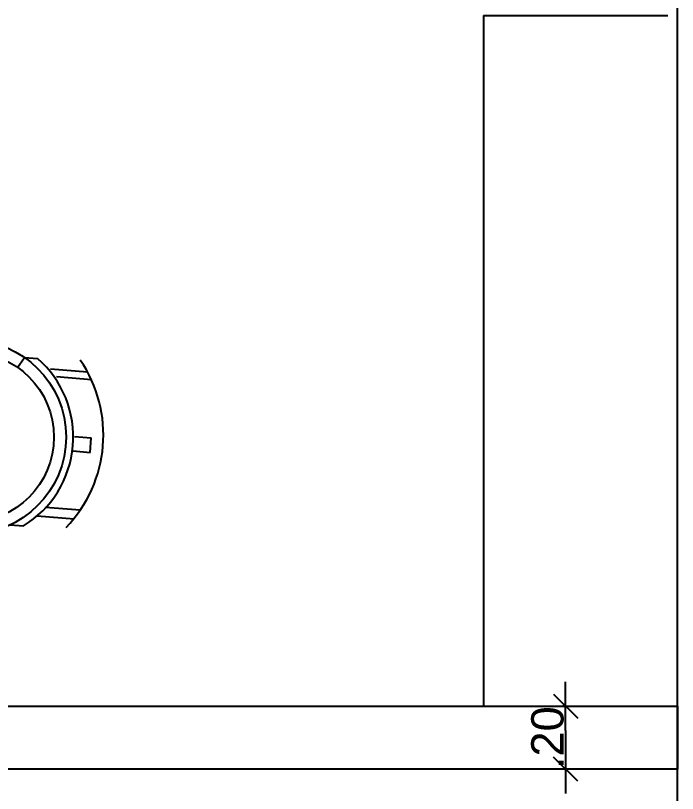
# Model space of a CAD drawing. Header units: millimetres. Extents: x 1573 to 2177, y 1587 to 1932.
# Drawn here: x 1904.134 to 1906.179, y 1903.482 to 1905.887 of the extents above; entities that cross this region are included whole.
import ezdxf

# ---------------------------------------------------------------- set-up
doc = ezdxf.new("R2010")
doc.units = ezdxf.units.MM
doc.header["$LTSCALE"] = 0.03
doc.linetypes.add('HIDDEN', pattern=[9.524999999999999, 6.35, -3.175])
doc.layers.add('-HIDRO', color=8, linetype='Continuous')
doc.styles.get("Standard").update_dxf_attribs({"font": 'arial.ttf'})

# ---------------------------------------------------------------- blocks, each defined once
blk = doc.blocks.new('TICK1')
for p, q in [((0, 1), (0, -1)), ((0.5, 0.5), (-0.5, -0.5)), ((-1, 0), (1, 0))]:
    blk.add_line(p, q)

msp = doc.modelspace()

# ---------------------------------------------------------------- linework, layer by layer
at = {"layer": '-HIDRO'}
for p, q in [((1906.179443513305, 1898.716756961695), (1906.179443513305, 1909.801257564709)), ((1905.579632874616, 1905.887493147246), (1905.579632874634, 1903.75216727406)), ((1905.579632874616, 1905.887493147246), (1906.149452981372, 1905.887493147246)), ((1900.4107646957, 1903.752167273512), (1906.179443513305, 1903.752167273512)), ((1906.179443513305, 1903.752167273512), (1906.179443513305, 1903.557228815935)), ((1905.833766855709, 1903.677190943737), (1905.833766855709, 1903.632205145709)), ((1906.179443513305, 1903.557228815935), (1900.215826238117, 1903.557228815928))]:
    msp.add_line(p, q, dxfattribs=at)
at = {"layer": '-HIDRO', "linetype": 'Continuous', "extrusion": (0, 0, -1)}
for p, q in [((1904.139772241773, 1904.799585851641), (1904.161077396309, 1904.830380776108)), ((1904.161077396309, 1904.830380776108), (1904.202020388054, 1904.826862608477)), ((1904.242141359777, 1904.795236836091), (1904.35635116389, 1904.785883192913)), ((1904.260152812733, 1904.771345577487), (1904.368201068751, 1904.762182531529)), ((1904.315593859631, 1904.585997695925), (1904.367902843069, 1904.581595131525)), ((1904.364144778056, 1904.536908003012), (1904.367902843069, 1904.581595131525)), ((1904.311820233002, 1904.541161424407), (1904.364144778056, 1904.536908003012)), ((1904.226041030066, 1904.367834695431), (1904.3341048477, 1904.358820792479)), ((1904.201200512915, 1904.340725519103), (1904.315379193798, 1904.331073589912)), ((1904.117478389074, 1904.31282479456), (1904.158421380818, 1904.309306626928))]:
    msp.add_line(p, q, dxfattribs=at)
at = {"layer": '-HIDRO', "linetype": 'HIDDEN'}
for p, q in [((1905.830767802518, 1903.752167273512), (1905.824769696135, 1903.752167273512)), ((1905.83076780254, 1903.557228815934), (1905.824769696135, 1903.557228815934))]:
    msp.add_line(p, q, dxfattribs=at)
at = {"layer": '-HIDRO', "linetype": 'Continuous'}
for radius in [0.2999952909411944, 0.2625071260228642]:
    msp.add_circle((1903.990055149611, 1904.584232769843), radius, dxfattribs=at)
for centre, radius, start, end in [((1903.989906006605, 1904.584248331459), 0.322383223030716, 301.4835241627471, 48.85260167166864), ((1903.993126148793, 1904.590546076262), 0.4122498519723309, 316.1646600731437, 34.23205169285777)]:
    msp.add_arc(centre, radius, start, end, dxfattribs=at)

# ---------------------------------------------------------------- block references
at = {"layer": '-HIDRO', "xscale": 0.07497632977430863, "yscale": 0.07497632977430863, "zscale": 0.07497632977430863}
for p, rotation in [((1905.833766855709, 1903.752167273512), 90), ((1905.833766855709, 1903.557228815934), 270)]:
    msp.add_blockref('TICK1', p, dxfattribs=dict(at, rotation=rotation))

# ---------------------------------------------------------------- texts
at = {"layer": '-HIDRO', "insert": (1905.778227090987, 1903.654698044723), "char_height": 0.09996843969907818, "attachment_point": 5, "rotation": 90}
msp.add_mtext('\\A1;.20', dxfattribs=at)

doc.saveas('drawing.dxf')
